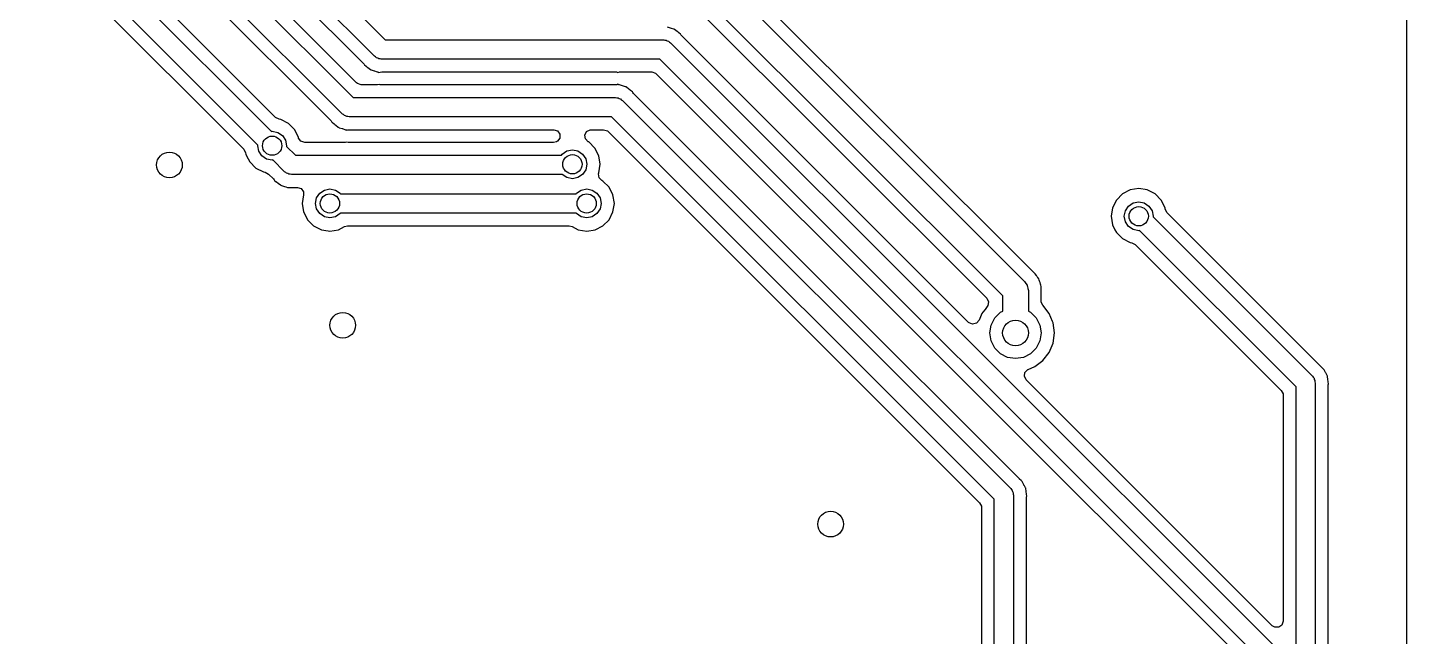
# Model space of a CAD drawing. Extents: x 0 to 2.79, y -2.39 to 0.
# Drawn here: x 1.945 to 2.791, y -1.505 to -1.131 of the extents above; entities that cross this region are included whole.
import ezdxf

# ---------------------------------------------------------------- set-up
doc = ezdxf.new("R2010")
doc.units = 0
doc.header["$MEASUREMENT"] = 0
doc.layers.add('BLACK', color=7, linetype='CONTINUOUS')

msp = doc.modelspace()

# ---------------------------------------------------------------- linework, layer by layer
at = {"layer": 'BLACK', "linetype": 'CONTINUOUS'}
for p, q in [((2.79093, -0.005098), (2.79093, -2.38703)), ((1.82386, -0.853304), (2.14497, -1.17441)), ((2.14709, -1.16537), (1.83074, -0.84902)), ((2.11699, -0.847582), (2.55675, -1.28734)), ((2.54331, -1.29617), (2.10816, -0.861024)), ((2.13834, -1.18449), (1.81724, -0.863386)), ((2.56321, -1.28264), (2.15458, -0.874016)), ((1.91255, -0.969856), (2.13146, -1.18877)), ((2.09742, -1.18656), (1.94098, -1.03012)), ((1.9341, -1.03441), (2.09485, -1.19516)), ((2.0865, -1.20351), (1.92748, -1.04449)), ((1.92535, -1.05352), (2.0779, -1.20608)), ((2.09724, -1.07157), (2.16465, -1.13898)), ((2.15803, -1.14906), (2.08716, -1.07819)), ((2.08181, -1.084), (2.15115, -1.15334)), ((2.31997, -1.084), (2.5335, -1.29753)), ((2.33961, -1.13172), (2.33774, -1.13108)), ((2.33968, -1.13175), (2.33961, -1.13172)), ((2.34029, -1.13193), (2.33968, -1.13175)), ((2.34158, -1.13231), (2.34029, -1.13193)), ((2.34184, -1.13244), (2.34158, -1.13231)), ((2.34158, -1.13231), (2.34158, -1.13231)), ((2.34209, -1.13258), (2.34184, -1.13244)), ((2.34365, -1.13379), (2.34209, -1.13258)), ((2.16465, -1.13898), (2.33543, -1.13898)), ((2.33543, -1.13898), (2.33618, -1.13918)), ((2.33618, -1.13918), (2.33696, -1.13918)), ((2.33696, -1.13918), (2.33763, -1.13957)), ((2.33763, -1.13957), (2.33839, -1.13977)), ((2.33839, -1.13977), (2.33894, -1.14032)), ((2.33894, -1.14032), (2.33961, -1.14071)), ((2.33961, -1.14071), (2.70969, -1.51078)), ((2.34372, -1.13384), (2.34365, -1.13379)), ((2.34438, -1.13432), (2.34372, -1.13384)), ((2.3445, -1.13443), (2.34438, -1.13432)), ((2.34468, -1.13459), (2.3445, -1.13443)), ((2.34573, -1.13541), (2.34468, -1.13459)), ((2.34598, -1.1358), (2.34573, -1.13541)), ((2.34649, -1.13642), (2.34598, -1.1358)), ((2.52245, -1.31239), (2.34649, -1.13642)), ((2.1587, -1.14945), (2.15803, -1.14906)), ((2.15925, -1.15), (2.1587, -1.14945)), ((2.16, -1.1502), (2.15925, -1.15)), ((2.15115, -1.15334), (2.15166, -1.15397)), ((2.15166, -1.15397), (2.15191, -1.15436)), ((2.15191, -1.15436), (2.15296, -1.15517)), ((2.15296, -1.15517), (2.15314, -1.15533)), ((2.15314, -1.15533), (2.15326, -1.15545)), ((2.15326, -1.15545), (2.15326, -1.15545)), ((2.15326, -1.15545), (2.15326, -1.15545)), ((2.15326, -1.15545), (2.15392, -1.15592)), ((2.15392, -1.15592), (2.15399, -1.15597)), ((2.15399, -1.15597), (2.15555, -1.15719)), ((2.15555, -1.15719), (2.1558, -1.15732)), ((2.1558, -1.15732), (2.15606, -1.15745)), ((2.15606, -1.15745), (2.15606, -1.15745)), ((2.15606, -1.15745), (2.15606, -1.15745)), ((2.15606, -1.15745), (2.15606, -1.15745)), ((2.15606, -1.15745), (2.15795, -1.15801)), ((2.15795, -1.15801), (2.15803, -1.15804)), ((2.15803, -1.15804), (2.15915, -1.15842)), ((2.15915, -1.15842), (2.1599, -1.15868)), ((2.16068, -1.15059), (2.16, -1.1502)), ((2.16145, -1.15059), (2.16068, -1.15059)), ((2.1622, -1.15079), (2.16145, -1.15059)), ((2.33299, -1.15079), (2.1622, -1.15079)), ((2.69961, -1.51741), (2.33299, -1.15079)), ((2.14756, -1.16577), (2.14709, -1.16537)), ((2.14985, -1.16652), (2.14756, -1.16577)), ((2.15988, -1.16652), (2.14985, -1.16652)), ((2.16085, -1.16627), (2.15988, -1.16652)), ((2.1599, -1.15868), (2.1599, -1.15868)), ((2.1599, -1.15868), (2.16019, -1.15873)), ((2.16019, -1.15873), (2.16036, -1.15875)), ((2.16036, -1.15875), (2.16048, -1.15881)), ((2.16048, -1.15881), (2.16074, -1.15884)), ((2.16074, -1.15884), (2.16078, -1.15886)), ((2.16078, -1.15886), (2.16076, -1.15894)), ((2.16076, -1.15894), (2.1608, -1.15895)), ((2.1608, -1.15895), (2.16146, -1.15872)), ((2.16162, -1.16652), (2.16085, -1.16627)), ((2.16146, -1.15872), (2.16147, -1.15872)), ((2.16147, -1.15872), (2.16245, -1.15868)), ((2.30558, -1.16652), (2.16162, -1.16652)), ((2.16245, -1.15868), (2.16253, -1.15868)), ((2.16253, -1.15868), (2.30649, -1.15868)), ((2.30566, -1.16651), (2.30558, -1.16652)), ((2.30665, -1.16647), (2.30566, -1.16651)), ((2.30649, -1.15868), (2.30726, -1.15893)), ((2.30731, -1.16624), (2.30665, -1.16647)), ((2.30726, -1.15893), (2.30823, -1.15868)), ((2.30735, -1.16626), (2.30731, -1.16624)), ((2.30733, -1.16634), (2.30735, -1.16626)), ((2.30737, -1.16635), (2.30733, -1.16634)), ((2.30763, -1.16639), (2.30737, -1.16635)), ((2.30775, -1.16645), (2.30763, -1.16639)), ((2.30792, -1.16647), (2.30775, -1.16645)), ((2.30821, -1.16652), (2.30792, -1.16647)), ((2.31008, -1.16716), (2.30821, -1.16652)), ((2.30823, -1.15868), (2.3281, -1.15868)), ((2.3281, -1.15868), (2.33039, -1.15943)), ((2.33039, -1.15943), (2.33086, -1.15982)), ((2.33086, -1.15982), (2.69057, -1.51953)), ((2.14497, -1.17441), (2.30591, -1.17441)), ((2.30591, -1.17441), (2.30666, -1.17461)), ((2.30666, -1.17461), (2.30743, -1.17461)), ((2.30743, -1.17461), (2.30811, -1.175)), ((2.30811, -1.175), (2.30886, -1.1752)), ((2.30886, -1.1752), (2.30941, -1.17575)), ((2.31015, -1.16718), (2.31008, -1.16716)), ((2.31077, -1.16736), (2.31015, -1.16718)), ((2.31205, -1.16775), (2.31077, -1.16736)), ((2.31231, -1.16787), (2.31205, -1.16775)), ((2.31205, -1.16775), (2.31205, -1.16775)), ((2.31256, -1.16801), (2.31231, -1.16787)), ((2.31412, -1.16923), (2.31256, -1.16801)), ((2.31419, -1.16927), (2.31412, -1.16923)), ((2.31485, -1.16975), (2.31419, -1.16927)), ((2.31497, -1.16987), (2.31485, -1.16975)), ((2.31515, -1.17003), (2.31497, -1.16987)), ((2.3162, -1.17084), (2.31515, -1.17003)), ((2.31645, -1.17123), (2.3162, -1.17084)), ((2.31696, -1.17186), (2.31645, -1.17123)), ((2.55362, -1.40852), (2.31696, -1.17186)), ((2.30941, -1.17575), (2.31008, -1.17614)), ((2.31008, -1.17614), (2.54827, -1.41433)), ((2.09956, -1.18765), (2.09742, -1.18656)), ((2.10052, -1.18781), (2.09956, -1.18765)), ((2.10524, -1.19022), (2.10052, -1.18781)), ((2.10052, -1.18781), (2.10052, -1.18781)), ((2.109, -1.19397), (2.10524, -1.19022)), ((2.10524, -1.19022), (2.10524, -1.19022)), ((2.13146, -1.18877), (2.13197, -1.1894)), ((2.13197, -1.1894), (2.13223, -1.18979)), ((2.13223, -1.18979), (2.13327, -1.1906)), ((2.13327, -1.1906), (2.13345, -1.19076)), ((2.13345, -1.19076), (2.13357, -1.19088)), ((2.13357, -1.19088), (2.13357, -1.19088)), ((2.13357, -1.19088), (2.13357, -1.19088)), ((2.13357, -1.19088), (2.13424, -1.19136)), ((2.13424, -1.19136), (2.1343, -1.1914)), ((2.1343, -1.1914), (2.13586, -1.19262)), ((2.13902, -1.18488), (2.13834, -1.18449)), ((2.13957, -1.18543), (2.13902, -1.18488)), ((2.14032, -1.18563), (2.13957, -1.18543)), ((2.14099, -1.18602), (2.14032, -1.18563)), ((2.14177, -1.18602), (2.14099, -1.18602)), ((2.14252, -1.18622), (2.14177, -1.18602)), ((2.30346, -1.18622), (2.14252, -1.18622)), ((2.53819, -1.42095), (2.30346, -1.18622)), ((2.09485, -1.19516), (2.09528, -1.19508)), ((2.09528, -1.19508), (2.09867, -1.19575)), ((2.09867, -1.19575), (2.10154, -1.19767)), ((2.10154, -1.19767), (2.10346, -1.20055)), ((2.10346, -1.20055), (2.10413, -1.20394)), ((2.11141, -1.1987), (2.109, -1.19397)), ((2.109, -1.19397), (2.109, -1.19397)), ((2.11142, -1.19873), (2.11141, -1.1987)), ((2.11141, -1.1987), (2.11141, -1.1987)), ((2.11141, -1.1987), (2.11141, -1.1987)), ((2.11141, -1.1987), (2.11141, -1.1987)), ((2.11154, -1.19926), (2.11142, -1.19873)), ((2.11296, -1.2012), (2.11154, -1.19926)), ((2.13586, -1.19262), (2.13586, -1.19262)), ((2.13586, -1.19262), (2.13586, -1.19262)), ((2.13586, -1.19262), (2.13611, -1.19276)), ((2.13611, -1.19276), (2.13638, -1.19288)), ((2.13638, -1.19288), (2.13827, -1.19345)), ((2.13827, -1.19345), (2.13835, -1.19347)), ((2.13835, -1.19347), (2.14022, -1.19411)), ((2.14022, -1.19411), (2.14022, -1.19411)), ((2.14022, -1.19411), (2.1405, -1.19416)), ((2.1405, -1.19416), (2.14068, -1.19418)), ((2.14068, -1.19418), (2.14079, -1.19424)), ((2.14079, -1.19424), (2.14105, -1.19428)), ((2.14105, -1.19428), (2.1411, -1.19429)), ((2.1411, -1.19429), (2.14107, -1.19437)), ((2.14107, -1.19437), (2.14111, -1.19439)), ((2.14111, -1.19439), (2.14177, -1.19416)), ((2.14177, -1.19416), (2.14178, -1.19416)), ((2.14178, -1.19416), (2.14277, -1.19412)), ((2.14277, -1.19412), (2.14284, -1.19411)), ((2.14284, -1.19411), (2.26797, -1.19411)), ((2.26797, -1.19411), (2.27026, -1.19486)), ((2.27026, -1.19486), (2.27167, -1.19681)), ((2.27167, -1.19922), (2.27026, -1.20117)), ((2.27167, -1.19681), (2.27167, -1.19922)), ((2.28706, -1.1974), (2.28815, -1.19526)), ((2.28743, -1.19978), (2.28706, -1.1974)), ((2.28914, -1.20148), (2.28743, -1.19978)), ((2.28815, -1.19526), (2.2903, -1.19416)), ((2.2903, -1.19416), (2.29091, -1.19411)), ((2.29091, -1.19411), (2.29858, -1.19411)), ((2.29858, -1.19411), (2.30087, -1.19486)), ((2.30087, -1.19486), (2.30133, -1.19526)), ((2.30133, -1.19526), (2.52915, -1.42308)), ((2.0779, -1.20608), (2.07899, -1.20822)), ((2.07899, -1.20822), (2.07914, -1.20918)), ((2.07914, -1.20918), (2.07914, -1.20918)), ((2.07914, -1.20918), (2.07962, -1.2101)), ((2.08642, -1.20394), (2.0865, -1.20351)), ((2.08709, -1.20733), (2.08642, -1.20394)), ((2.08901, -1.2102), (2.08709, -1.20733)), ((2.10413, -1.20394), (2.10405, -1.20436)), ((2.10405, -1.20436), (2.10953, -1.20984)), ((2.11525, -1.20195), (2.11296, -1.2012)), ((2.14019, -1.20195), (2.11525, -1.20195)), ((2.14116, -1.2017), (2.14019, -1.20195)), ((2.14193, -1.20195), (2.14116, -1.2017)), ((2.26789, -1.20195), (2.14193, -1.20195)), ((2.26966, -1.20152), (2.26789, -1.20195)), ((2.26974, -1.20148), (2.26966, -1.20152)), ((2.27026, -1.20117), (2.26974, -1.20148)), ((2.27266, -1.20984), (2.27317, -1.20908)), ((2.27317, -1.20908), (2.27605, -1.20716)), ((2.27605, -1.20716), (2.27944, -1.20649)), ((2.27944, -1.20649), (2.28283, -1.20716)), ((2.28283, -1.20716), (2.2857, -1.20908)), ((2.2857, -1.20908), (2.28762, -1.21195)), ((2.28941, -1.20162), (2.28914, -1.20148)), ((2.29316, -1.20537), (2.28941, -1.20162)), ((2.29557, -1.2101), (2.29316, -1.20537)), ((2.07962, -1.2101), (2.08155, -1.21391)), ((2.08155, -1.21391), (2.08531, -1.21766)), ((2.08531, -1.21766), (2.08531, -1.21766)), ((2.08531, -1.21766), (2.09003, -1.22007)), ((2.09189, -1.21212), (2.08901, -1.2102)), ((2.09528, -1.2128), (2.09189, -1.21212)), ((2.0957, -1.21271), (2.09528, -1.2128)), ((2.10291, -1.21992), (2.0957, -1.21271)), ((2.10953, -1.20984), (2.27266, -1.20984)), ((2.28762, -1.21195), (2.2883, -1.21534)), ((2.2883, -1.21534), (2.28762, -1.21873)), ((2.2964, -1.21534), (2.29557, -1.2101)), ((2.29557, -1.22058), (2.2964, -1.21534)), ((2.09003, -1.22007), (2.09003, -1.22007)), ((2.09003, -1.22007), (2.09003, -1.22007)), ((2.09003, -1.22007), (2.09099, -1.22022)), ((2.09099, -1.22022), (2.09314, -1.22131)), ((2.09314, -1.22131), (2.09603, -1.22421)), ((2.09603, -1.22421), (2.09654, -1.22483)), ((2.09654, -1.22483), (2.09679, -1.22522)), ((2.09679, -1.22522), (2.09784, -1.22604)), ((2.09784, -1.22604), (2.09802, -1.2262)), ((2.10358, -1.22031), (2.10291, -1.21992)), ((2.10413, -1.22086), (2.10358, -1.22031)), ((2.10488, -1.22106), (2.10413, -1.22086)), ((2.10556, -1.22145), (2.10488, -1.22106)), ((2.10634, -1.22145), (2.10556, -1.22145)), ((2.10709, -1.22165), (2.10634, -1.22145)), ((2.27324, -1.22165), (2.10709, -1.22165)), ((2.27605, -1.22353), (2.27324, -1.22165)), ((2.27944, -1.2242), (2.27605, -1.22353)), ((2.28283, -1.22353), (2.27944, -1.2242)), ((2.2857, -1.22161), (2.28283, -1.22353)), ((2.28762, -1.21873), (2.2857, -1.22161)), ((2.29541, -1.22123), (2.29555, -1.22063)), ((2.29579, -1.2236), (2.29541, -1.22123)), ((2.29555, -1.22063), (2.29557, -1.22058)), ((2.29557, -1.22058), (2.29557, -1.22058)), ((2.29749, -1.22531), (2.29579, -1.2236)), ((2.29816, -1.22565), (2.29749, -1.22531)), ((2.30191, -1.2294), (2.29816, -1.22565)), ((2.09802, -1.2262), (2.09814, -1.22631)), ((2.09814, -1.22631), (2.09814, -1.22631)), ((2.09814, -1.22631), (2.0988, -1.22679)), ((2.0988, -1.22679), (2.09887, -1.22684)), ((2.09887, -1.22684), (2.10043, -1.22805)), ((2.10043, -1.22805), (2.10043, -1.22805)), ((2.10043, -1.22805), (2.10043, -1.22805)), ((2.10043, -1.22805), (2.10068, -1.22819)), ((2.10068, -1.22819), (2.10094, -1.22832)), ((2.10094, -1.22832), (2.10284, -1.22888)), ((2.10284, -1.22888), (2.10291, -1.22891)), ((2.10291, -1.22891), (2.10372, -1.22918)), ((2.10372, -1.22918), (2.10478, -1.22955)), ((2.10478, -1.22955), (2.10478, -1.22955)), ((2.10478, -1.22955), (2.10507, -1.22959)), ((2.10507, -1.22959), (2.10536, -1.22963)), ((2.10536, -1.22963), (2.10733, -1.22955)), ((2.10536, -1.22963), (2.10536, -1.22963)), ((2.10733, -1.22955), (2.10741, -1.22955)), ((2.10741, -1.22955), (2.11074, -1.22955)), ((2.11074, -1.22955), (2.11303, -1.23029)), ((2.11303, -1.23029), (2.11445, -1.23224)), ((2.11459, -1.23405), (2.11375, -1.23937)), ((2.11445, -1.23224), (2.11459, -1.23405)), ((2.12252, -1.23598), (2.12444, -1.23311)), ((2.12444, -1.23311), (2.12732, -1.23119)), ((2.12732, -1.23119), (2.13071, -1.23051)), ((2.13071, -1.23051), (2.1341, -1.23119)), ((2.1341, -1.23119), (2.13697, -1.23311)), ((2.13697, -1.23311), (2.13721, -1.23346)), ((2.13721, -1.23346), (2.28169, -1.23346)), ((2.28169, -1.23346), (2.28193, -1.23311)), ((2.28193, -1.23311), (2.2848, -1.23119)), ((2.2848, -1.23119), (2.28819, -1.23051)), ((2.28819, -1.23051), (2.29158, -1.23119)), ((2.29158, -1.23119), (2.29445, -1.23311)), ((2.29445, -1.23311), (2.29637, -1.23598)), ((2.30432, -1.23413), (2.30191, -1.2294)), ((2.30515, -1.23937), (2.30432, -1.23413)), ((2.6168, -1.23352), (2.61305, -1.23727)), ((2.62153, -1.23111), (2.6168, -1.23352)), ((2.62677, -1.23028), (2.62153, -1.23111)), ((2.62153, -1.23111), (2.62153, -1.23111)), ((2.63201, -1.23111), (2.62677, -1.23028)), ((2.63674, -1.23352), (2.63201, -1.23111)), ((2.63201, -1.23111), (2.63201, -1.23111)), ((2.64049, -1.23727), (2.63674, -1.23352)), ((2.63674, -1.23352), (2.63674, -1.23352)), ((2.11375, -1.23937), (2.11375, -1.23937)), ((2.11375, -1.23937), (2.11458, -1.24461)), ((2.12185, -1.23937), (2.12252, -1.23598)), ((2.12252, -1.24276), (2.12185, -1.23937)), ((2.12444, -1.24563), (2.12252, -1.24276)), ((2.29637, -1.24276), (2.29445, -1.24563)), ((2.29637, -1.23598), (2.29705, -1.23937)), ((2.29705, -1.23937), (2.29637, -1.24276)), ((2.30432, -1.24461), (2.30515, -1.23937)), ((2.61064, -1.242), (2.60981, -1.24724)), ((2.61305, -1.23727), (2.61064, -1.242)), ((2.61064, -1.242), (2.61064, -1.242)), ((2.61859, -1.24385), (2.62051, -1.24098)), ((2.62051, -1.24098), (2.62338, -1.23906)), ((2.62338, -1.23906), (2.62677, -1.23839)), ((2.62677, -1.23839), (2.63016, -1.23906)), ((2.63016, -1.23906), (2.63304, -1.24098)), ((2.63304, -1.24098), (2.63496, -1.24385)), ((2.6429, -1.242), (2.64049, -1.23727)), ((2.64049, -1.23727), (2.64049, -1.23727)), ((2.64305, -1.24296), (2.6429, -1.242)), ((2.6429, -1.242), (2.6429, -1.242)), ((2.6429, -1.242), (2.6429, -1.242)), ((2.64415, -1.2451), (2.64305, -1.24296)), ((2.11458, -1.24461), (2.11458, -1.24461)), ((2.11458, -1.24461), (2.11592, -1.24724)), ((2.11592, -1.24724), (2.11699, -1.24934)), ((2.11699, -1.24934), (2.12074, -1.25309)), ((2.12732, -1.24755), (2.12444, -1.24563)), ((2.13071, -1.24823), (2.12732, -1.24755)), ((2.1341, -1.24755), (2.13071, -1.24823)), ((2.13697, -1.24563), (2.1341, -1.24755)), ((2.13721, -1.24528), (2.13697, -1.24563)), ((2.28169, -1.24528), (2.13721, -1.24528)), ((2.28193, -1.24563), (2.28169, -1.24528)), ((2.2848, -1.24755), (2.28193, -1.24563)), ((2.28819, -1.24823), (2.2848, -1.24755)), ((2.29158, -1.24755), (2.28819, -1.24823)), ((2.29445, -1.24563), (2.29158, -1.24755)), ((2.29816, -1.25309), (2.30191, -1.24934)), ((2.30191, -1.24934), (2.30432, -1.24461)), ((2.60981, -1.24724), (2.60981, -1.24724)), ((2.60981, -1.24724), (2.61064, -1.25249)), ((2.61791, -1.24724), (2.61859, -1.24385)), ((2.61859, -1.25063), (2.61791, -1.24724)), ((2.62051, -1.25351), (2.61859, -1.25063)), ((2.63496, -1.24385), (2.63563, -1.24724)), ((2.63563, -1.24724), (2.63555, -1.24767)), ((2.63555, -1.24767), (2.73331, -1.34543)), ((2.73866, -1.33962), (2.64415, -1.2451)), ((2.12074, -1.25309), (2.12547, -1.2555)), ((2.12547, -1.2555), (2.12972, -1.25617)), ((2.12972, -1.25617), (2.13071, -1.25633)), ((2.13071, -1.25633), (2.13595, -1.2555)), ((2.13071, -1.25633), (2.13071, -1.25633)), ((2.13071, -1.25633), (2.13071, -1.25633)), ((2.13595, -1.2555), (2.13969, -1.25359)), ((2.13969, -1.25359), (2.14146, -1.25317)), ((2.14146, -1.25317), (2.27744, -1.25317)), ((2.27744, -1.25317), (2.27921, -1.25359)), ((2.27921, -1.25359), (2.28295, -1.2555)), ((2.28295, -1.2555), (2.28819, -1.25633)), ((2.28819, -1.25633), (2.29343, -1.2555)), ((2.29343, -1.2555), (2.29816, -1.25309)), ((2.61064, -1.25249), (2.61064, -1.25249)), ((2.61064, -1.25249), (2.61218, -1.2555)), ((2.61218, -1.2555), (2.61305, -1.25721)), ((2.61305, -1.25721), (2.6168, -1.26097)), ((2.62338, -1.25543), (2.62051, -1.25351)), ((2.62677, -1.2561), (2.62338, -1.25543)), ((2.62719, -1.25602), (2.62677, -1.2561)), ((2.72323, -1.35205), (2.62719, -1.25602)), ((2.6168, -1.26097), (2.6168, -1.26097)), ((2.6168, -1.26097), (2.62153, -1.26337)), ((2.62153, -1.26337), (2.62153, -1.26337)), ((2.62153, -1.26337), (2.62153, -1.26337)), ((2.62153, -1.26337), (2.62249, -1.26353)), ((2.62249, -1.26353), (2.62463, -1.26462)), ((2.62463, -1.26462), (2.71419, -1.35418)), ((2.5641, -1.28353), (2.56321, -1.28264)), ((2.56321, -1.28264), (2.56321, -1.28264)), ((2.56321, -1.28264), (2.56321, -1.28264)), ((2.56453, -1.28437), (2.5641, -1.28353)), ((2.5641, -1.28353), (2.5641, -1.28353)), ((2.56485, -1.2849), (2.56453, -1.28437)), ((2.5654, -1.28566), (2.56485, -1.2849)), ((2.55675, -1.28734), (2.55745, -1.28846)), ((2.55745, -1.28846), (2.55827, -1.2895)), ((2.55827, -1.2895), (2.55837, -1.28993)), ((2.55837, -1.28993), (2.55861, -1.29031)), ((2.55861, -1.29031), (2.55876, -1.29162)), ((2.55876, -1.29162), (2.55905, -1.29291)), ((2.55905, -1.29291), (2.55905, -1.30545)), ((2.5657, -1.28657), (2.5654, -1.28566)), ((2.56593, -1.28713), (2.5657, -1.28657)), ((2.56636, -1.28798), (2.56593, -1.28713)), ((2.56651, -1.28892), (2.56636, -1.28798)), ((2.56636, -1.28798), (2.56636, -1.28798)), ((2.56636, -1.28798), (2.56636, -1.28798)), ((2.56636, -1.28798), (2.56636, -1.28798)), ((2.56665, -1.28951), (2.56651, -1.28892)), ((2.56695, -1.29042), (2.56665, -1.28951)), ((2.56695, -1.29933), (2.56695, -1.29042)), ((2.56695, -1.29042), (2.56695, -1.29042)), ((2.5335, -1.29753), (2.5346, -1.29968)), ((2.53422, -1.30206), (2.53384, -1.30266)), ((2.5346, -1.29968), (2.53422, -1.30206)), ((2.54331, -1.30545), (2.54331, -1.29617)), ((2.567, -1.29994), (2.56695, -1.29933)), ((2.56794, -1.30179), (2.567, -1.29994)), ((2.56789, -1.30183), (2.56794, -1.30179)), ((2.57183, -1.30698), (2.56789, -1.30183)), ((2.53053, -1.30698), (2.52881, -1.31112)), ((2.53115, -1.30617), (2.53053, -1.30698)), ((2.53252, -1.30438), (2.53115, -1.30617)), ((2.53384, -1.30266), (2.53252, -1.30438)), ((2.5362, -1.31403), (2.53844, -1.30964)), ((2.53844, -1.30964), (2.54192, -1.30616)), ((2.54192, -1.30616), (2.54331, -1.30545)), ((2.55905, -1.30545), (2.56044, -1.30616)), ((2.56044, -1.30616), (2.56392, -1.30964)), ((2.56392, -1.30964), (2.56616, -1.31403)), ((2.57382, -1.31178), (2.57183, -1.30698)), ((2.57183, -1.30698), (2.57183, -1.30698)), ((2.52268, -1.3126), (2.52245, -1.31239)), ((2.5249, -1.31352), (2.52268, -1.3126)), ((2.52725, -1.31296), (2.5249, -1.31352)), ((2.52881, -1.31112), (2.52725, -1.31296)), ((2.53543, -1.3189), (2.5362, -1.31403)), ((2.5362, -1.32376), (2.53543, -1.3189)), ((2.56616, -1.31403), (2.56693, -1.3189)), ((2.56693, -1.3189), (2.56616, -1.32376)), ((2.57421, -1.31273), (2.57382, -1.31178)), ((2.57503, -1.3189), (2.57421, -1.31273)), ((2.57421, -1.32507), (2.57503, -1.3189)), ((2.53844, -1.32815), (2.5362, -1.32376)), ((2.56616, -1.32376), (2.56392, -1.32815)), ((2.57183, -1.33082), (2.57421, -1.32507)), ((2.54192, -1.33164), (2.53844, -1.32815)), ((2.54631, -1.33388), (2.54192, -1.33164)), ((2.55118, -1.33465), (2.54631, -1.33388)), ((2.55605, -1.33388), (2.55118, -1.33465)), ((2.56044, -1.33164), (2.55605, -1.33388)), ((2.56392, -1.32815), (2.56044, -1.33164)), ((2.5631, -1.33955), (2.56804, -1.33576)), ((2.56804, -1.33576), (2.57183, -1.33082)), ((2.5566, -1.34548), (2.55697, -1.3431)), ((2.55697, -1.3431), (2.55868, -1.3414)), ((2.55868, -1.3414), (2.55896, -1.34127)), ((2.55896, -1.34127), (2.5631, -1.33955)), ((2.73872, -1.33968), (2.73866, -1.33962)), ((2.74017, -1.34101), (2.73872, -1.33968)), ((2.74035, -1.34124), (2.74017, -1.34101)), ((2.74052, -1.34148), (2.74035, -1.34124)), ((2.74139, -1.34325), (2.74052, -1.34148)), ((2.74143, -1.34333), (2.74139, -1.34325)), ((2.74162, -1.34368), (2.74143, -1.34333)), ((2.74237, -1.34506), (2.74162, -1.34368)), ((2.55769, -1.34762), (2.5566, -1.34548)), ((2.70868, -1.49861), (2.55769, -1.34762)), ((2.72323, -1.93377), (2.72323, -1.35205)), ((2.73331, -1.34543), (2.7337, -1.3461)), ((2.7337, -1.3461), (2.73425, -1.34665)), ((2.73425, -1.34665), (2.73445, -1.3474)), ((2.73445, -1.3474), (2.73484, -1.34808)), ((2.73484, -1.34808), (2.73484, -1.34886)), ((2.73484, -1.34886), (2.73504, -1.34961)), ((2.73504, -1.34961), (2.73504, -1.93622)), ((2.74246, -1.34534), (2.74237, -1.34506)), ((2.74254, -1.34561), (2.74246, -1.34534)), ((2.74278, -1.34754), (2.74254, -1.34561)), ((2.74254, -1.34561), (2.74254, -1.34561)), ((2.74279, -1.34758), (2.74278, -1.34754)), ((2.7428, -1.34766), (2.74279, -1.34758)), ((2.74293, -1.34846), (2.7428, -1.34766)), ((2.74293, -1.34863), (2.74293, -1.34846)), ((2.74295, -1.34887), (2.74293, -1.34863)), ((2.74293, -1.35144), (2.74302, -1.35064)), ((2.74293, -1.9359), (2.74293, -1.35144)), ((2.74311, -1.35018), (2.74295, -1.34887)), ((2.74302, -1.35064), (2.74311, -1.35018)), ((2.71419, -1.35418), (2.71529, -1.35633)), ((2.71529, -1.35633), (2.71533, -1.35694)), ((2.71533, -1.35694), (2.71533, -1.49586)), ((2.55368, -1.40857), (2.55362, -1.40852)), ((2.55462, -1.40943), (2.55368, -1.40857)), ((2.55513, -1.40991), (2.55462, -1.40943)), ((2.55531, -1.41014), (2.55513, -1.40991)), ((2.55548, -1.41037), (2.55531, -1.41014)), ((2.55635, -1.41215), (2.55548, -1.41037)), ((2.55639, -1.41222), (2.55635, -1.41215)), ((2.55665, -1.41271), (2.55639, -1.41222)), ((2.54827, -1.41433), (2.54866, -1.415)), ((2.54866, -1.415), (2.54921, -1.41555)), ((2.54921, -1.41555), (2.54941, -1.4163)), ((2.54941, -1.4163), (2.5498, -1.41698)), ((2.5498, -1.41698), (2.5498, -1.41775)), ((2.5498, -1.41775), (2.55, -1.4185)), ((2.55, -1.4185), (2.55, -1.69409)), ((2.55733, -1.41396), (2.55665, -1.41271)), ((2.55742, -1.41424), (2.55733, -1.41396)), ((2.5575, -1.41451), (2.55742, -1.41424)), ((2.55765, -1.41571), (2.5575, -1.41451)), ((2.5575, -1.41451), (2.5575, -1.41451)), ((2.55775, -1.41647), (2.55765, -1.41571)), ((2.55776, -1.41655), (2.55775, -1.41647)), ((2.55789, -1.41736), (2.55776, -1.41655)), ((2.55789, -1.41753), (2.55789, -1.41736)), ((2.55791, -1.41777), (2.55789, -1.41753)), ((2.55789, -1.42034), (2.55798, -1.41954)), ((2.55789, -1.60984), (2.55789, -1.42034)), ((2.55807, -1.41908), (2.55791, -1.41777)), ((2.55798, -1.41951), (2.55807, -1.41908)), ((2.55798, -1.41954), (2.55798, -1.41951)), ((2.52915, -1.42308), (2.53025, -1.42522)), ((2.53025, -1.42522), (2.5303, -1.42583)), ((2.5303, -1.42583), (2.5303, -1.69267)), ((2.53819, -1.69755), (2.53819, -1.42095)), ((2.71533, -1.49586), (2.71459, -1.49815)), ((2.71023, -1.49957), (2.70868, -1.49861)), ((2.71264, -1.49957), (2.71023, -1.49957)), ((2.71459, -1.49815), (2.71264, -1.49957))]:
    msp.add_line(p, q, dxfattribs=at)
at = {"layer": 'BLACK'}
for centre, radius in [((2.09528, -1.20394), 0.005906), ((2.03228, -1.21575), 0.007874), ((2.27944, -1.21534), 0.005906), ((2.13071, -1.23937), 0.005906), ((2.28819, -1.23937), 0.005906), ((2.62677, -1.24724), 0.005906), ((2.13858, -1.31417), 0.007874), ((2.55118, -1.3189), 0.007874), ((2.4378, -1.43622), 0.007874)]:
    msp.add_circle(centre, radius, dxfattribs=at)

doc.saveas('drawing.dxf')
